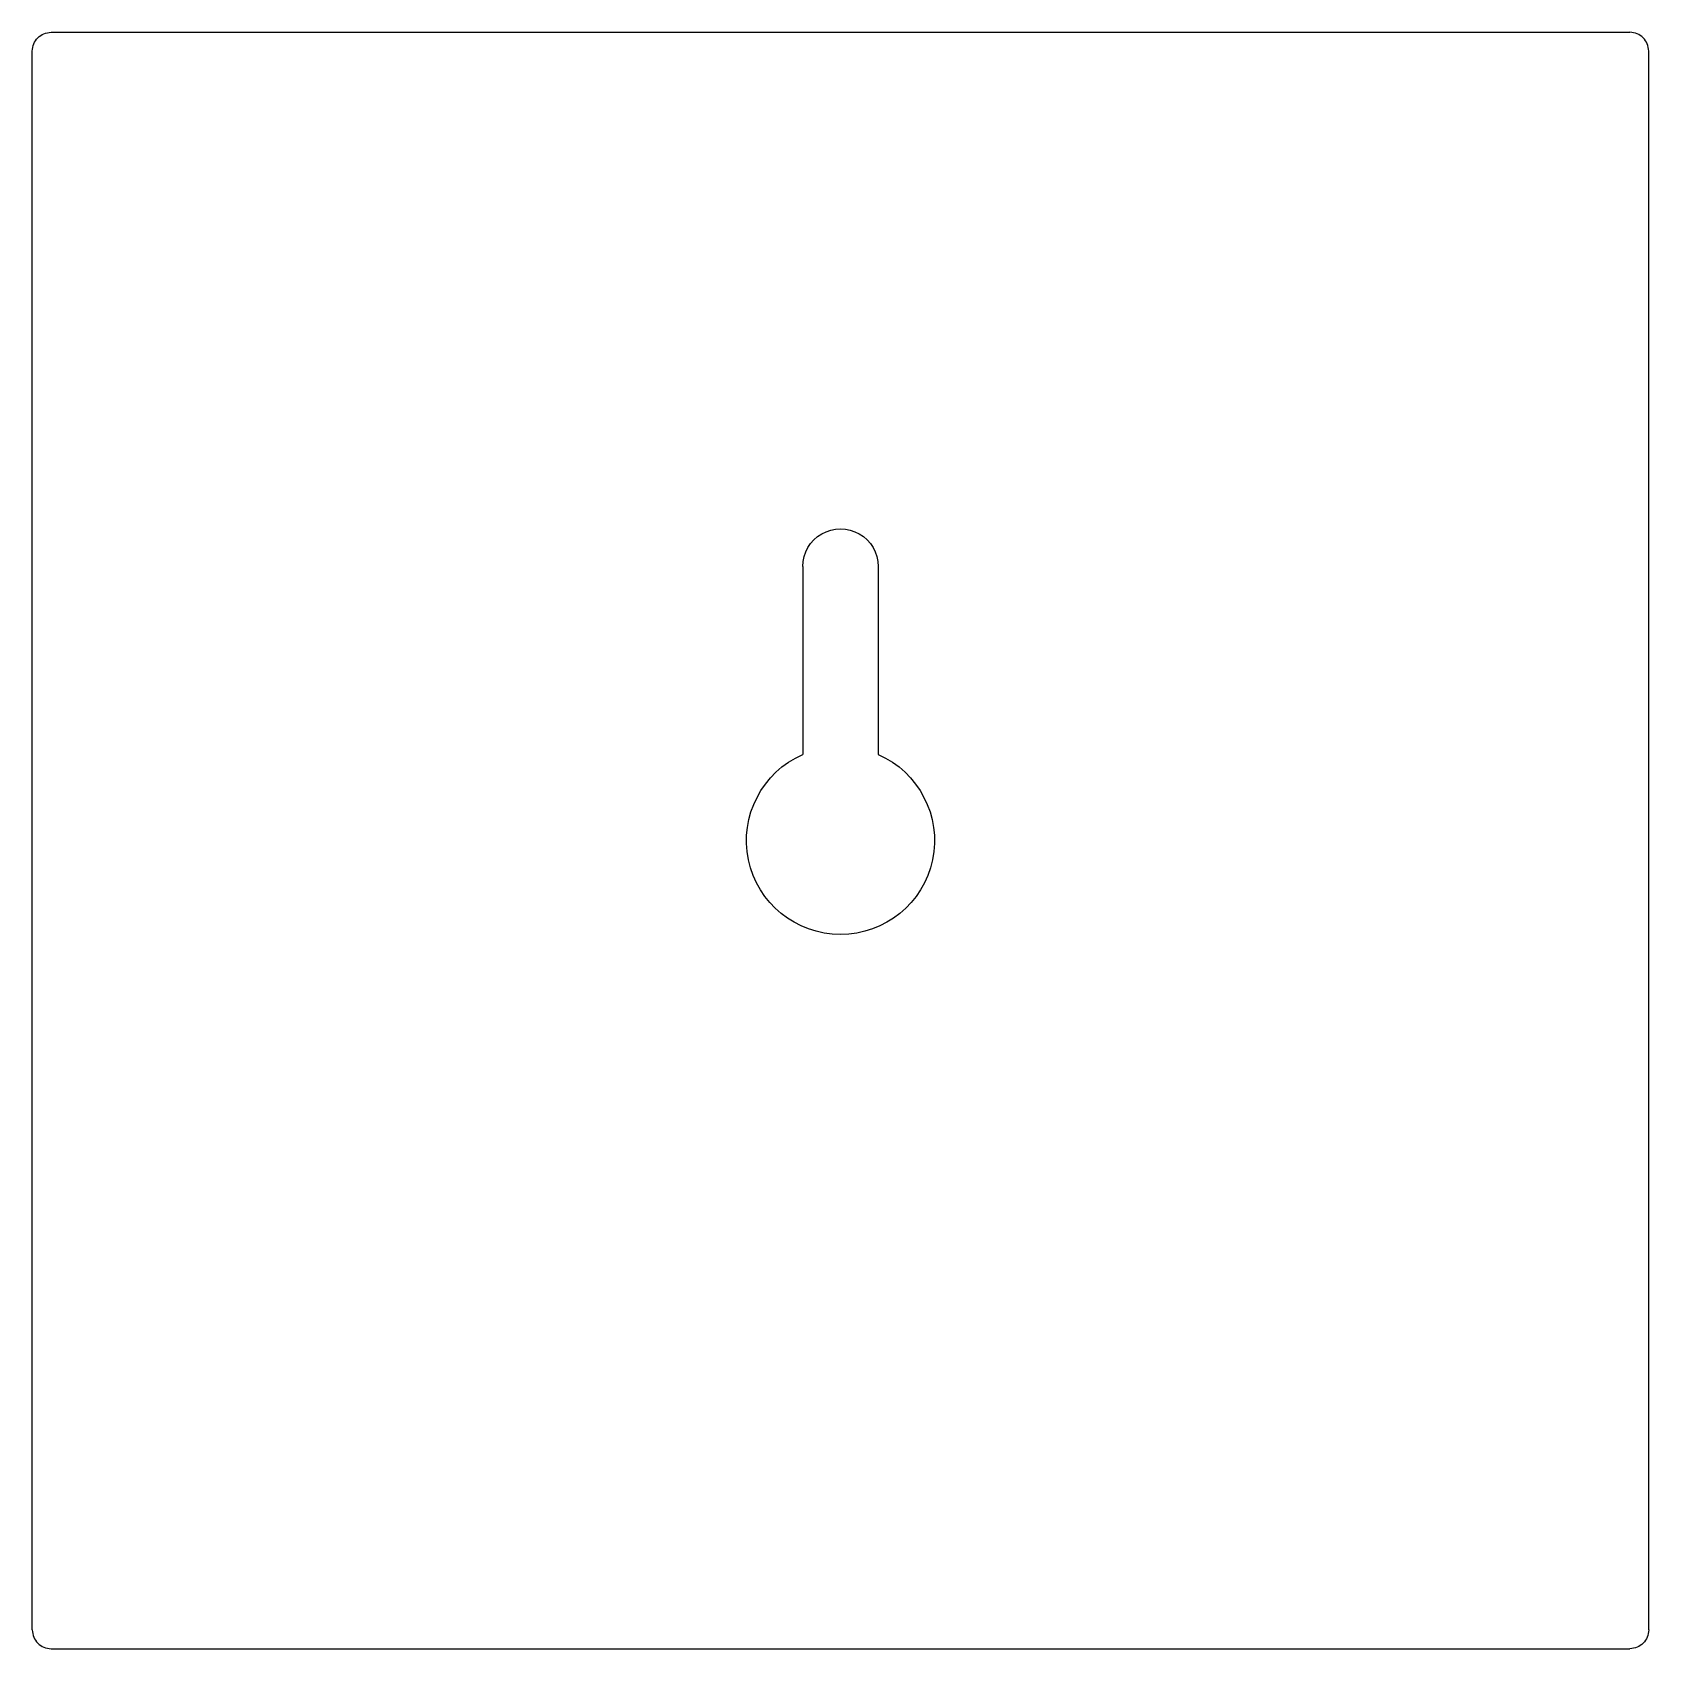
# Model space of a CAD drawing. Extents: x 54 to 150, y 80 to 267.
# Drawn here: x 59.4 to 145.4, y 79.6 to 165.6 of the extents above; entities that cross this region are included whole.
import ezdxf

# ---------------------------------------------------------------- set-up
doc = ezdxf.new("R2010")
doc.units = 0
doc.layers.add('Ebene_1', color=7, linetype='CONTINUOUS')

msp = doc.modelspace()

# ---------------------------------------------------------------- linework, layer by layer
at = {"layer": 'Ebene_1', "color": 1}
for points in [[(60.406345, 165.565079), (144.406348, 165.565079)], [(59.406345, 80.565076), (59.406345, 164.565079)], [(145.406348, 80.565076), (145.406348, 164.565079)], [(100.406347, 137.147654), (100.406347, 127.147654)], [(104.406347, 137.147654), (104.406347, 127.147654)], [(60.406345, 79.565076), (144.406348, 79.565076)]]:
    msp.add_lwpolyline(points, dxfattribs=at)
for points in [[(59.406345, 164.565079), (59.406345, 164.830296), (59.511702, 165.084649), (59.699238, 165.272186)], [(59.699238, 165.272186), (59.886775, 165.459722), (60.141129, 165.565079), (60.406345, 165.565079)], [(145.113455, 165.272186), (144.925918, 165.459722), (144.671564, 165.565079), (144.406348, 165.565079)], [(145.406348, 164.565079), (145.406348, 164.830296), (145.300991, 165.084649), (145.113455, 165.272186)], [(100.406347, 137.147654), (100.406347, 137.862185), (100.787544, 138.522439), (101.406347, 138.879705)], [(101.406347, 138.879705), (102.025149, 139.236971), (102.787544, 139.236971), (103.406347, 138.879705)], [(103.406347, 138.879705), (104.025149, 138.522439), (104.406347, 137.862185), (104.406347, 137.147654)], [(97.511815, 121.54353), (97.028071, 123.861284), (98.236316, 126.200575), (100.406347, 127.147654)], [(104.406347, 127.147654), (106.576377, 126.200575), (107.784622, 123.861284), (107.300878, 121.54353)], [(102.406347, 117.565078), (100.038649, 117.565078), (97.995558, 119.225776), (97.511815, 121.54353)], [(107.300878, 121.54353), (106.817135, 119.225776), (104.774044, 117.565078), (102.406347, 117.565078)], [(59.406345, 80.565076), (59.406345, 80.29986), (59.511702, 80.045506), (59.699238, 79.85797)], [(145.406348, 80.565076), (145.406348, 80.29986), (145.300991, 80.045506), (145.113455, 79.85797)], [(59.699238, 79.85797), (59.886775, 79.670433), (60.141129, 79.565076), (60.406345, 79.565076)], [(145.113455, 79.85797), (144.925918, 79.670433), (144.671564, 79.565076), (144.406348, 79.565076)]]:
    msp.add_open_spline(points, degree=3, dxfattribs=at)

doc.saveas('drawing.dxf')
